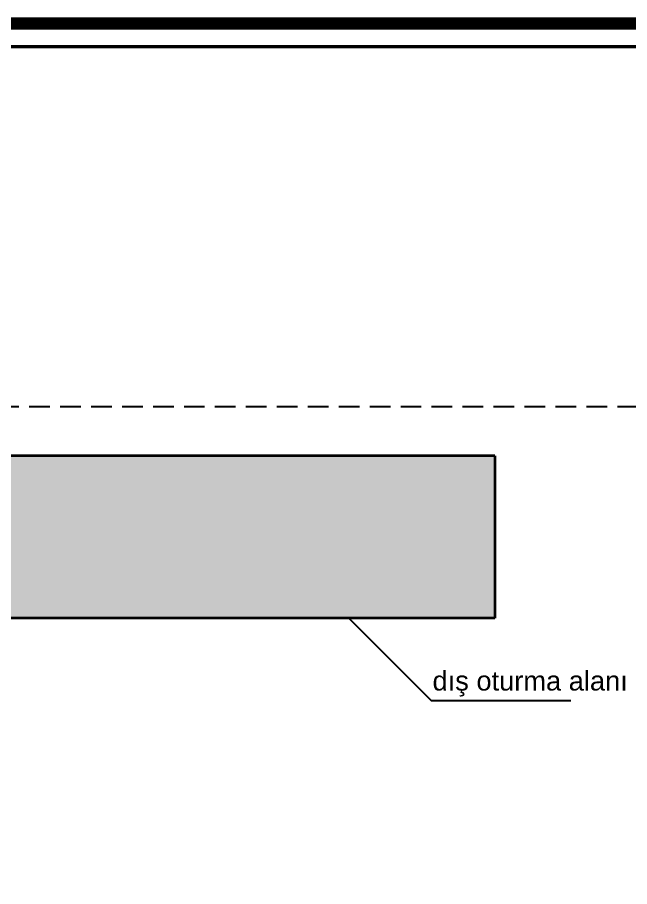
# Model space of a CAD drawing. Header units: millimetres. Extents: x 54215 to 67697, y 23496 to 56611.
# Drawn here: x 56254 to 56630, y 25640 to 26175 of the extents above; entities that cross this region are included whole.
import ezdxf

# ---------------------------------------------------------------- set-up
doc = ezdxf.new("R2010")
doc.units = ezdxf.units.MM
doc.linetypes.add('DASHED', pattern=[19.05, 12.7, -6.35])
doc.layers.add('0 rölöve', color=7, linetype='Continuous', true_color=0xf1380e)
for name, color, linetype, lineweight in [('no3_duvar kaplama', 8, 'Continuous', 0), ('no3_duvar mevcut', 4, 'Continuous', 35), ('no3_lejand', 255, 'Continuous', 13)]:
    doc.layers.add(name, color=color, linetype=linetype, lineweight=lineweight)
doc.styles.get("Standard").update_dxf_attribs({"font": 'arial.ttf'})

msp = doc.modelspace()

# ---------------------------------------------------------------- hatches: boundary and pattern name
at = {"layer": 'no3_duvar kaplama'}
h = msp.add_hatch(dxfattribs=at)
h.set_pattern_fill('JIS_STN_2.5', color=256, scale=3)
h.set_pattern_definition([(45, (42770.561, 4300.2), (-5.3033009, 5.3033009), []), (45, (42775.856, 4300.2), (-5.3033009, 5.3033009), [3.6, -1.5])])
h.paths.add_polyline_path([(55956.146, 25905.278), (55956.146, 25859.778), (55987.067, 25859.778), (55987.067, 25819.778), (56047.401, 25819.778), (56047.401, 25805.278), (56547.401, 25805.278), (56547.401, 25905.278)])
h.paths.add_polyline_path([(55956.146, 25264.778), (55956.146, 25223.278), (56817.127, 25223.278), (56817.127, 25233.278), (56718.901, 25233.278), (56718.901, 25238.278), (56688.901, 25238.278), (56688.901, 25255.778), (56658.901, 25255.778), (56658.901, 25273.278), (56037.401, 25273.278), (56037.401, 25264.778)])

# ---------------------------------------------------------------- linework, layer by layer
at = {"color": 252, "const_width": 2.031}
msp.add_lwpolyline([(58449.655, 25652.068, -0.4142136), (58440.109, 25642.522), (58079.769, 25642.522, 0.4142136), (58055.905, 25618.658), (58055.905, 25386.707, 0.4142136), (58079.769, 25362.843), (58440.109, 25362.843, -0.4142136), (58449.655, 25353.298), (58449.655, 25037.653), (54573.424, 25037.653), (54573.424, 26157.017), (58449.655, 26157.017), (58449.655, 25652.068)], format="xyb", dxfattribs=at)
at = {"linetype": 'DASHED'}
msp.add_lwpolyline([(55956.146, 25935.699), (56975.033, 25935.699), (56975.033, 25149.584), (55956.146, 25149.584)], close=True, dxfattribs=at)
at = {"layer": '0 rölöve'}
msp.add_lwpolyline([(56457.731, 25805.278), (56508.31, 25754.699), (56594.284, 25754.699)], dxfattribs=at)
at = {"layer": 'no3_duvar mevcut'}
for p, q in [((56547.401, 25905.278), (55956.146, 25905.278)), ((56547.401, 25905.278), (56547.401, 25805.278)), ((56547.401, 25805.278), (56047.401, 25805.278))]:
    msp.add_line(p, q, dxfattribs=at)
at = {"layer": 'no3_lejand', "color": 1, "const_width": 7.466}
msp.add_lwpolyline([(58463.973, 25023.335), (54559.106, 25023.335), (54559.106, 26171.335), (58463.973, 26171.335), (58463.973, 25652.068, -0.4142136), (58440.109, 25628.204), (58079.769, 25628.204, 0.4142136), (58070.223, 25618.658), (58070.223, 25386.707, 0.4142136), (58079.769, 25377.162), (58440.109, 25377.162, -0.4142136), (58463.973, 25353.298), (58463.973, 25023.335)], format="xyb", dxfattribs=at)

# ---------------------------------------------------------------- texts
at = {"layer": '0 rölöve'}
msp.add_text('dış oturma alanı saçak', height=12, dxfattribs=at).set_placement((56509.12, 25760.812))

doc.saveas('drawing.dxf')
